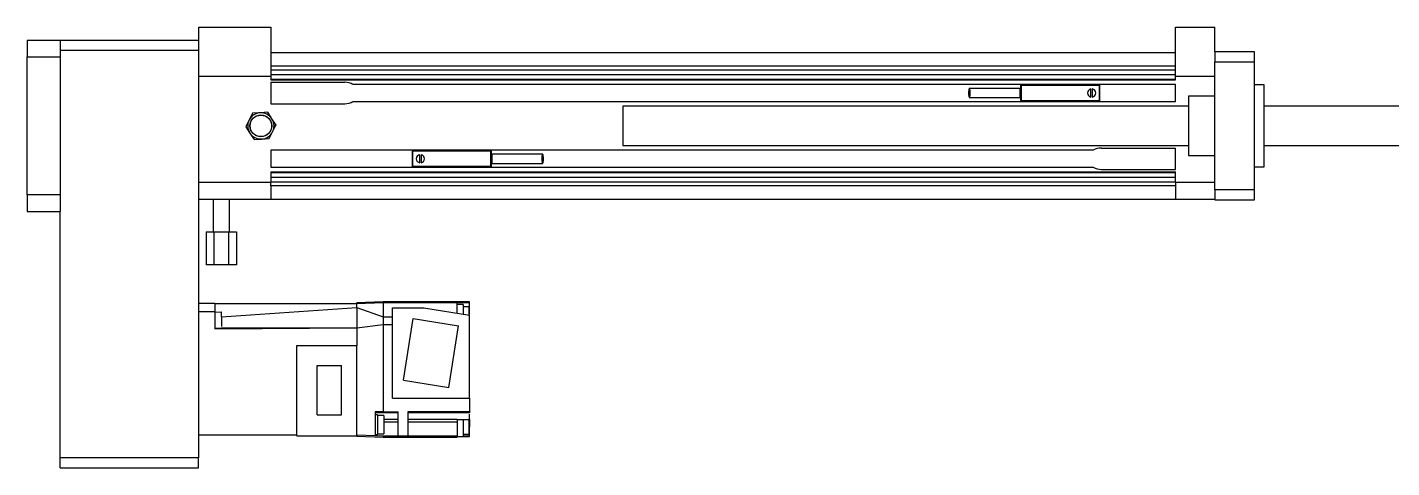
# Model space of a CAD drawing. Header units: millimetres. Extents: x -294 to 2792, y 5 to 1659.
# Drawn here: x -165.6 to -82.7, y 466.3 to 493.1 of the extents above; entities that cross this region are included whole.
import ezdxf

# ---------------------------------------------------------------- set-up
doc = ezdxf.new("R2010")
doc.units = ezdxf.units.MM
doc.layers.get('0').update_dxf_attribs({"lineweight": 18})

msp = doc.modelspace()

# ---------------------------------------------------------------- linework, layer by layer
at = {"color": 7, "linetype": 'Continuous', "lineweight": 25}
for p, q in [((-155.205, 493.102), (-150.805, 493.102)), ((-155.205, 493.102), (-155.205, 490.102)), ((-150.805, 493.102), (-150.805, 490.102)), ((-95.805, 490.102), (-95.805, 493.102)), ((-95.805, 493.102), (-93.405, 493.102)), ((-93.405, 491.602), (-93.405, 493.102)), ((-163.605, 492.302), (-165.605, 492.302)), ((-165.605, 492.302), (-165.605, 491.302)), ((-163.605, 492.302), (-163.605, 491.302)), ((-155.205, 492.302), (-163.605, 492.302)), ((-165.605, 491.302), (-163.605, 491.302)), ((-165.605, 482.902), (-165.605, 491.302)), ((-163.605, 491.702), (-155.205, 491.702)), ((-163.605, 491.302), (-163.605, 482.902)), ((-95.805, 491.552), (-150.805, 491.552)), ((-91.005, 491.602), (-93.405, 491.602)), ((-93.405, 491.602), (-93.405, 491.002)), ((-91.005, 491.002), (-91.005, 491.602)), ((-150.805, 490.752), (-95.805, 490.752)), ((-150.805, 490.502), (-95.805, 490.502)), ((-150.805, 490.237), (-95.805, 490.237)), ((-93.405, 483.202), (-93.405, 491.002)), ((-93.405, 491.002), (-91.005, 491.002)), ((-91.005, 483.202), (-91.005, 491.002)), ((-150.805, 490.102), (-155.205, 490.102)), ((-155.205, 490.102), (-155.205, 466.902)), ((-150.805, 490.102), (-150.805, 489.902)), ((-95.805, 489.93), (-150.805, 489.93)), ((-150.805, 489.902), (-95.805, 489.902)), ((-150.805, 489.752), (-146.299, 489.752)), ((-150.805, 489.752), (-150.805, 488.452)), ((-95.805, 489.622), (-145.805, 489.622)), ((-105.205, 489.562), (-105.205, 489.622)), ((-105.205, 488.642), (-105.205, 489.562)), ((-105.165, 489.562), (-105.205, 489.562)), ((-105.165, 489.622), (-105.165, 489.602)), ((-105.165, 489.602), (-105.165, 489.562)), ((-100.445, 489.602), (-105.165, 489.602)), ((-105.165, 488.642), (-105.165, 489.562)), ((-100.445, 489.562), (-105.165, 489.562)), ((-100.445, 489.622), (-100.445, 489.602)), ((-100.445, 489.602), (-100.445, 489.562)), ((-100.445, 489.562), (-100.445, 488.642)), ((-100.405, 489.562), (-100.445, 489.562)), ((-100.405, 489.562), (-100.405, 489.622)), ((-100.405, 488.642), (-100.405, 489.562)), ((-93.405, 490.102), (-95.805, 490.102)), ((-95.805, 489.902), (-95.805, 490.102)), ((-95.805, 488.582), (-95.805, 489.622)), ((-90.405, 489.602), (-91.005, 489.602)), ((-90.405, 484.602), (-90.405, 489.602)), ((-145.805, 488.582), (-95.805, 488.582)), ((-105.205, 488.642), (-105.165, 488.642)), ((-105.205, 488.642), (-105.205, 488.582)), ((-105.165, 488.642), (-100.445, 488.642)), ((-105.165, 488.602), (-105.165, 488.642)), ((-105.165, 488.602), (-100.445, 488.602)), ((-100.945, 488.855), (-100.945, 489.348)), ((-100.865, 489.348), (-100.865, 488.855)), ((-100.445, 488.642), (-100.445, 488.602)), ((-100.445, 488.642), (-100.405, 488.642)), ((-100.445, 488.582), (-100.445, 488.602)), ((-100.405, 488.582), (-100.405, 488.642)), ((-93.405, 488.902), (-95.005, 488.902)), ((-95.005, 488.902), (-95.005, 485.302)), ((-151.911, 487.875), (-152.119, 487.463)), ((-151.45, 487.9), (-151.911, 487.875)), ((-150.988, 487.926), (-151.45, 487.9)), ((-150.736, 487.539), (-150.988, 487.926)), ((-150.805, 488.452), (-146.299, 488.452)), ((-95.005, 488.302), (-129.405, 488.302)), ((-129.405, 488.302), (-129.405, 485.902)), ((-77.405, 488.302), (-90.405, 488.302)), ((-152.119, 487.463), (-152.328, 487.051)), ((-152.328, 487.051), (-152.075, 486.664)), ((-150.483, 487.152), (-150.736, 487.539)), ((-150.692, 486.74), (-150.509, 487.102)), ((-150.509, 487.102), (-150.605, 487.102)), ((-150.509, 487.102), (-150.483, 487.152)), ((-152.075, 486.664), (-151.823, 486.277)), ((-151.823, 486.277), (-151.361, 486.303)), ((-151.361, 486.303), (-150.9, 486.328)), ((-150.9, 486.328), (-150.692, 486.74)), ((-100.805, 485.622), (-150.805, 485.622)), ((-150.805, 485.622), (-150.805, 484.582)), ((-142.205, 485.622), (-142.205, 485.562)), ((-142.165, 485.562), (-142.205, 485.562)), ((-142.205, 485.562), (-142.205, 484.642)), ((-142.165, 485.622), (-142.165, 485.602)), ((-142.165, 485.562), (-142.165, 485.602)), ((-137.445, 485.602), (-142.165, 485.602)), ((-142.165, 484.642), (-142.165, 485.562)), ((-137.445, 485.562), (-142.165, 485.562)), ((-141.745, 484.855), (-141.745, 485.348)), ((-141.665, 485.348), (-141.665, 484.855)), ((-137.445, 485.602), (-137.445, 485.562)), ((-137.445, 485.562), (-137.445, 484.642)), ((-137.405, 485.562), (-137.445, 485.562)), ((-137.405, 485.562), (-137.405, 485.622)), ((-137.405, 485.562), (-137.405, 484.642)), ((-129.405, 485.902), (-95.005, 485.902)), ((-100.312, 485.752), (-95.805, 485.752)), ((-95.805, 484.452), (-95.805, 485.752)), ((-95.005, 485.302), (-93.405, 485.302)), ((-90.405, 485.902), (-77.405, 485.902)), ((-150.805, 484.582), (-100.805, 484.582)), ((-142.205, 484.642), (-142.165, 484.642)), ((-142.205, 484.642), (-142.205, 484.582)), ((-142.165, 484.642), (-137.445, 484.642)), ((-142.165, 484.602), (-142.165, 484.642)), ((-142.165, 484.602), (-137.445, 484.602)), ((-142.165, 484.582), (-142.165, 484.602)), ((-137.445, 484.642), (-137.405, 484.642)), ((-137.445, 484.602), (-137.445, 484.642)), ((-137.445, 484.582), (-137.445, 484.602)), ((-137.405, 484.642), (-137.405, 484.582)), ((-100.312, 484.452), (-95.805, 484.452)), ((-91.005, 484.602), (-90.405, 484.602)), ((-150.805, 483.652), (-155.205, 483.652)), ((-150.805, 484.302), (-150.805, 483.702)), ((-150.805, 484.302), (-95.805, 484.302)), ((-150.805, 484.273), (-95.805, 484.273)), ((-95.805, 483.966), (-150.805, 483.966)), ((-150.805, 483.702), (-95.805, 483.702)), ((-150.805, 483.452), (-150.805, 483.652)), ((-95.805, 483.702), (-95.805, 484.302)), ((-93.405, 483.652), (-95.805, 483.652)), ((-95.805, 483.652), (-95.805, 483.452)), ((-163.605, 482.902), (-165.605, 482.902)), ((-165.605, 482.902), (-165.605, 481.902)), ((-163.605, 482.902), (-163.605, 481.902)), ((-95.805, 483.452), (-150.805, 483.452)), ((-150.805, 483.452), (-150.805, 482.652)), ((-95.805, 483.452), (-95.805, 482.652)), ((-91.005, 483.202), (-93.405, 483.202)), ((-93.405, 483.202), (-93.405, 482.602)), ((-91.005, 482.602), (-91.005, 483.202)), ((-155.205, 482.652), (-150.805, 482.652)), ((-154.305, 482.652), (-154.305, 480.652)), ((-153.305, 480.652), (-153.305, 482.652)), ((-150.805, 482.652), (-95.805, 482.652)), ((-95.805, 482.652), (-93.405, 482.652)), ((-93.405, 482.602), (-91.005, 482.602)), ((-165.605, 481.902), (-163.605, 481.902)), ((-163.605, 466.902), (-163.605, 481.902)), ((-154.729, 480.652), (-154.729, 478.652)), ((-154.729, 480.652), (-154.267, 480.652)), ((-154.267, 480.652), (-154.267, 478.652)), ((-154.267, 480.652), (-153.344, 480.652)), ((-153.344, 478.652), (-153.344, 480.652)), ((-153.344, 480.652), (-152.882, 480.652)), ((-152.882, 480.652), (-152.882, 478.652)), ((-154.267, 478.652), (-154.729, 478.652)), ((-153.344, 478.652), (-154.267, 478.652)), ((-152.882, 478.652), (-153.344, 478.652)), ((-154.205, 476.302), (-155.205, 476.302)), ((-154.205, 476.302), (-154.205, 475.802)), ((-154.205, 476.302), (-145.565, 476.302)), ((-143.965, 476.402), (-145.565, 476.342)), ((-145.565, 476.302), (-143.966, 476.362)), ((-145.565, 476.302), (-145.565, 476.342)), ((-145.565, 476.043), (-145.565, 476.302)), ((-138.725, 476.402), (-143.965, 476.402)), ((-143.965, 476.362), (-143.965, 476.402)), ((-143.966, 476.362), (-139.465, 476.362)), ((-143.966, 476.362), (-143.966, 475.492)), ((-139.465, 475.701), (-139.465, 476.362)), ((-139.465, 476.362), (-138.725, 476.362)), ((-139.105, 476.243), (-139.465, 476.243)), ((-139.105, 476.243), (-139.105, 475.643)), ((-138.725, 476.362), (-138.725, 476.402)), ((-138.725, 475.643), (-138.725, 476.362)), ((-155.205, 475.802), (-154.205, 475.802)), ((-154.205, 475.802), (-154.205, 474.762)), ((-154.205, 475.774), (-153.805, 475.782)), ((-153.805, 475.479), (-145.565, 476.042)), ((-153.805, 475.479), (-153.805, 475.783)), ((-153.805, 475.479), (-153.805, 474.891)), ((-145.565, 476.043), (-143.966, 475.492)), ((-145.565, 476.043), (-145.565, 474.858)), ((-143.966, 475.492), (-143.965, 475.365)), ((-143.966, 475.492), (-143.405, 475.492)), ((-143.965, 475.365), (-143.965, 475.023)), ((-143.405, 470.542), (-143.405, 476.022)), ((-143.405, 476.022), (-141.489, 476.022)), ((-142.745, 471.624), (-142.151, 475.377)), ((-142.151, 475.377), (-139.386, 474.939)), ((-141.489, 476.022), (-138.725, 475.584)), ((-138.765, 476.093), (-139.105, 476.093)), ((-138.765, 476.093), (-138.765, 475.59)), ((-138.725, 475.643), (-138.765, 475.643)), ((-138.725, 470.542), (-138.725, 475.584)), ((-154.205, 474.762), (-145.565, 474.822)), ((-154.205, 474.785), (-153.805, 474.787)), ((-153.805, 474.821), (-145.565, 474.822)), ((-153.805, 474.787), (-153.805, 474.821)), ((-145.565, 474.823), (-143.966, 475.023)), ((-145.565, 474.822), (-145.565, 474.823)), ((-145.565, 474.822), (-145.565, 473.742)), ((-143.966, 475.023), (-143.966, 469.702)), ((-143.966, 475.023), (-143.405, 475.023)), ((-139.98, 471.186), (-139.386, 474.939)), ((-149.225, 468.242), (-149.225, 473.742)), ((-149.225, 473.742), (-145.565, 473.742)), ((-145.565, 468.242), (-145.565, 473.742)), ((-147.99, 472.532), (-146.5, 472.532)), ((-147.99, 469.512), (-147.99, 472.532)), ((-146.5, 469.512), (-146.5, 472.532)), ((-142.745, 471.624), (-139.98, 471.186)), ((-143.405, 470.542), (-138.725, 470.542)), ((-138.725, 470.542), (-138.725, 469.702)), ((-147.99, 469.512), (-146.5, 469.512)), ((-143.966, 469.702), (-144.465, 469.702)), ((-144.465, 469.702), (-144.465, 468.26)), ((-143.065, 469.633), (-144.465, 469.633)), ((-144.325, 469.512), (-144.465, 469.512)), ((-144.325, 469.512), (-144.325, 468.332)), ((-143.925, 469.472), (-144.325, 469.472)), ((-143.966, 469.702), (-143.065, 469.702)), ((-143.925, 469.472), (-143.925, 468.372)), ((-143.065, 468.242), (-143.065, 469.702)), ((-138.725, 469.702), (-142.465, 469.702)), ((-142.465, 469.702), (-142.465, 468.242)), ((-138.725, 469.633), (-142.465, 469.633)), ((-138.725, 469.702), (-138.725, 469.633)), ((-138.725, 469.242), (-138.725, 469.563)), ((-143.925, 469.255), (-143.065, 469.255)), ((-143.925, 469.104), (-143.065, 469.104)), ((-142.465, 469.255), (-139.465, 469.255)), ((-142.465, 469.104), (-139.465, 469.104)), ((-139.465, 469.241), (-139.465, 469.255)), ((-139.465, 469.242), (-138.725, 469.242)), ((-139.465, 469.241), (-139.465, 469.104)), ((-139.465, 469.104), (-139.465, 468.242)), ((-139.105, 469.244), (-139.105, 468.194)), ((-138.765, 469.244), (-138.765, 468.344)), ((-138.765, 468.794), (-138.725, 468.794)), ((-138.725, 469.242), (-138.725, 468.794)), ((-138.725, 468.242), (-138.725, 468.794)), ((-155.205, 468.302), (-149.225, 468.302)), ((-149.225, 468.242), (-145.565, 468.242)), ((-145.569, 468.222), (-143.965, 468.162)), ((-145.565, 468.302), (-144.465, 468.26)), ((-145.565, 468.261), (-145.565, 468.302)), ((-144.465, 468.332), (-144.325, 468.332)), ((-144.465, 468.26), (-143.966, 468.242)), ((-144.325, 468.372), (-143.925, 468.372)), ((-143.966, 468.162), (-139.465, 468.162)), ((-143.966, 468.242), (-143.065, 468.242)), ((-143.065, 468.242), (-142.465, 468.242)), ((-142.465, 468.242), (-139.465, 468.242)), ((-139.465, 468.242), (-139.465, 468.162)), ((-139.465, 468.194), (-139.105, 468.194)), ((-139.105, 468.344), (-138.765, 468.344)), ((-139.105, 468.242), (-138.725, 468.242)), ((-139.105, 468.202), (-138.725, 468.202)), ((-138.725, 468.202), (-138.725, 468.242)), ((-155.205, 466.902), (-163.605, 466.902)), ((-163.605, 466.302), (-163.605, 466.902)), ((-163.605, 466.302), (-155.205, 466.302)), ((-155.205, 466.302), (-155.205, 466.902))]:
    msp.add_line(p, q, dxfattribs=at)
for radius in [0.667, 0.662, 0.653]:
    msp.add_circle((-151.405, 487.102), radius, dxfattribs=at)
for centre, radius, start, end in [((-146.299, 488.752), 1, 60.45864, 90), ((-105.165, 489.562), 0.04, 90, 180), ((-100.445, 489.562), 0.04, 360, 90), ((-146.299, 489.452), 1, 270, 299.54136), ((-105.237, 489.3), 0.182, 266.54843, 279.93002), ((-105.165, 488.642), 0.04, 180, 270), ((-100.905, 489.102), 0.25, 99.2069, 260.7931), ((-100.905, 489.102), 0.25, 279.2069, 80.7931), ((-100.445, 488.642), 0.04, 270, 360), ((-151.405, 487.102), 0.8, 93.15762, 153.15762), ((-151.405, 487.102), 0.8, 33.15762, 93.15762), ((-151.405, 487.102), 0.8, 153.15762, 213.15762), ((-151.405, 487.102), 0.8, 0, 33.15762), ((-151.405, 487.102), 0.8, 333.15762, 0), ((-151.405, 487.102), 0.8, 213.15762, 273.15762), ((-151.405, 487.102), 0.8, 273.15762, 333.15762), ((-142.165, 485.562), 0.04, 90, 180), ((-141.705, 485.102), 0.25, 99.2069, 260.7931), ((-141.705, 485.102), 0.25, 279.2069, 80.7931), ((-137.445, 485.562), 0.04, 0, 90), ((-100.312, 484.752), 1, 90, 119.54136), ((-142.165, 484.642), 0.04, 180, 270), ((-137.445, 484.642), 0.04, 270, 0), ((-137.374, 484.903), 0.182, 86.54843, 99.93002), ((-100.312, 485.452), 1, 240.45864, 270)]:
    msp.add_arc(centre, radius, start, end, dxfattribs=at)
for points, knots in [([(-108.334, 489.382), (-108.328, 489.378), (-108.317, 489.372), (-108.303, 489.323), (-108.292, 489.25), (-108.286, 489.16), (-108.285, 489.065), (-108.29, 488.975), (-108.299, 488.898), (-108.313, 488.844), (-108.325, 488.824), (-108.337, 488.82), (-108.35, 488.833), (-108.365, 488.88), (-108.376, 488.953), (-108.382, 489.043), (-108.382, 489.138), (-108.378, 489.228), (-108.368, 489.305), (-108.355, 489.359), (-108.343, 489.38), (-108.335, 489.381), (-108.334, 489.382)], [0, 0, 0, 0, 0.064236, 0.128487, 0.192256, 0.255039, 0.316921, 0.378385, 0.44008, 0.502546, 0.565996, 0.586283, 0.650503, 0.71474, 0.778486, 0.841256, 0.903147, 0.964633, 1.026343, 1.088802, 1.152229, 1.172518, 1.172518, 1.172518, 1.172518]), ([(-105.225, 489.382), (-105.758, 489.382), (-106.794, 489.382), (-107.83, 489.382), (-108.334, 489.382)], [0, 0, 0, 0, 1.598855, 3.108877, 3.108877, 3.108877, 3.108877]), ([(-105.248, 489.118), (-105.248, 489.141), (-105.248, 489.184), (-105.247, 489.244), (-105.247, 489.293), (-105.247, 489.34), (-105.246, 489.375), (-105.246, 489.38), (-105.245, 489.382)], [0, 0, 0, 0, 0.041878, 0.0823027, 0.120346, 0.1554025, 0.2154714, 0.2632527, 0.2632527, 0.2632527, 0.2632527]), ([(-105.205, 489.421), (-105.206, 489.416), (-105.207, 489.406), (-105.216, 489.392), (-105.23, 489.383), (-105.24, 489.382), (-105.245, 489.382)], [0, 0, 0, 0, 0.01534284, 0.03179846, 0.04823004, 0.06349166, 0.06349166, 0.06349166, 0.06349166]), ([(-108.334, 488.822), (-107.83, 488.822), (-106.794, 488.822), (-105.758, 488.822), (-105.225, 488.822)], [0, 0, 0, 0, 1.510022, 3.108877, 3.108877, 3.108877, 3.108877]), ([(-105.245, 488.822), (-105.246, 488.823), (-105.246, 488.825), (-105.246, 488.843), (-105.247, 488.871), (-105.247, 488.908), (-105.247, 488.954), (-105.248, 489.005), (-105.248, 489.061), (-105.248, 489.099), (-105.248, 489.118)], [0, 0, 0, 0, 0.0370889, 0.0741999, 0.1112331, 0.1483532, 0.1855468, 0.222548, 0.2597015, 0.2968253, 0.2968253, 0.2968253, 0.2968253]), ([(-105.245, 488.822), (-105.24, 488.821), (-105.23, 488.82), (-105.216, 488.811), (-105.207, 488.797), (-105.206, 488.787), (-105.205, 488.782)], [0, 0, 0, 0, 0.01520969, 0.0316233, 0.04809742, 0.06348066, 0.06348066, 0.06348066, 0.06348066]), ([(-137.365, 485.382), (-137.371, 485.382), (-137.381, 485.383), (-137.395, 485.392), (-137.404, 485.406), (-137.405, 485.416), (-137.405, 485.421)], [0, 0, 0, 0, 0.01520969, 0.0316233, 0.04809742, 0.06348066, 0.06348066, 0.06348066, 0.06348066]), ([(-134.277, 485.382), (-134.781, 485.382), (-135.817, 485.382), (-136.853, 485.382), (-137.386, 485.382)], [0, 0, 0, 0, 1.510022, 3.108877, 3.108877, 3.108877, 3.108877]), ([(-137.365, 485.382), (-137.365, 485.38), (-137.365, 485.378), (-137.365, 485.36), (-137.364, 485.332), (-137.364, 485.295), (-137.364, 485.249), (-137.363, 485.198), (-137.363, 485.142), (-137.363, 485.104), (-137.363, 485.085)], [0, 0, 0, 0, 0.0370889, 0.0741999, 0.1112331, 0.1483532, 0.1855468, 0.222548, 0.2597015, 0.2968253, 0.2968253, 0.2968253, 0.2968253]), ([(-134.277, 484.822), (-134.283, 484.825), (-134.294, 484.831), (-134.308, 484.881), (-134.319, 484.953), (-134.325, 485.043), (-134.326, 485.138), (-134.321, 485.228), (-134.312, 485.305), (-134.298, 485.359), (-134.286, 485.379), (-134.274, 485.383), (-134.261, 485.371), (-134.246, 485.323), (-134.235, 485.25), (-134.229, 485.16), (-134.229, 485.065), (-134.233, 484.975), (-134.243, 484.898), (-134.256, 484.844), (-134.268, 484.823), (-134.276, 484.822), (-134.277, 484.822)], [0, 0, 0, 0, 0.064236, 0.128487, 0.192256, 0.255039, 0.316921, 0.378385, 0.44008, 0.502546, 0.565996, 0.586283, 0.650503, 0.71474, 0.778486, 0.841256, 0.903147, 0.964633, 1.026343, 1.088802, 1.152229, 1.172518, 1.172518, 1.172518, 1.172518]), ([(-137.405, 484.782), (-137.405, 484.787), (-137.404, 484.797), (-137.395, 484.811), (-137.381, 484.82), (-137.371, 484.821), (-137.365, 484.822)], [0, 0, 0, 0, 0.01534284, 0.03179846, 0.04823004, 0.06349166, 0.06349166, 0.06349166, 0.06349166]), ([(-137.386, 484.822), (-136.853, 484.822), (-135.817, 484.822), (-134.781, 484.822), (-134.277, 484.822)], [0, 0, 0, 0, 1.598855, 3.108877, 3.108877, 3.108877, 3.108877]), ([(-137.363, 485.085), (-137.363, 485.062), (-137.363, 485.019), (-137.364, 484.959), (-137.364, 484.91), (-137.364, 484.863), (-137.365, 484.828), (-137.365, 484.824), (-137.365, 484.822)], [0, 0, 0, 0, 0.041878, 0.0823027, 0.120346, 0.1554025, 0.2154714, 0.2632527, 0.2632527, 0.2632527, 0.2632527]), ([(-145.565, 468.302), (-145.565, 468.278), (-145.565, 468.232), (-145.565, 468.225), (-145.565, 468.222)], [0, 0, 0, 0, 0.04044728, 0.08000029, 0.08000029, 0.08000029, 0.08000029])]:
    msp.add_open_spline(points, degree=3, knots=knots, dxfattribs=at)
msp.add_open_spline([(-143.966, 468.242), (-143.966, 468.218), (-143.966, 468.172), (-143.966, 468.165), (-143.966, 468.162)], degree=3, dxfattribs=at)

doc.saveas('drawing.dxf')
